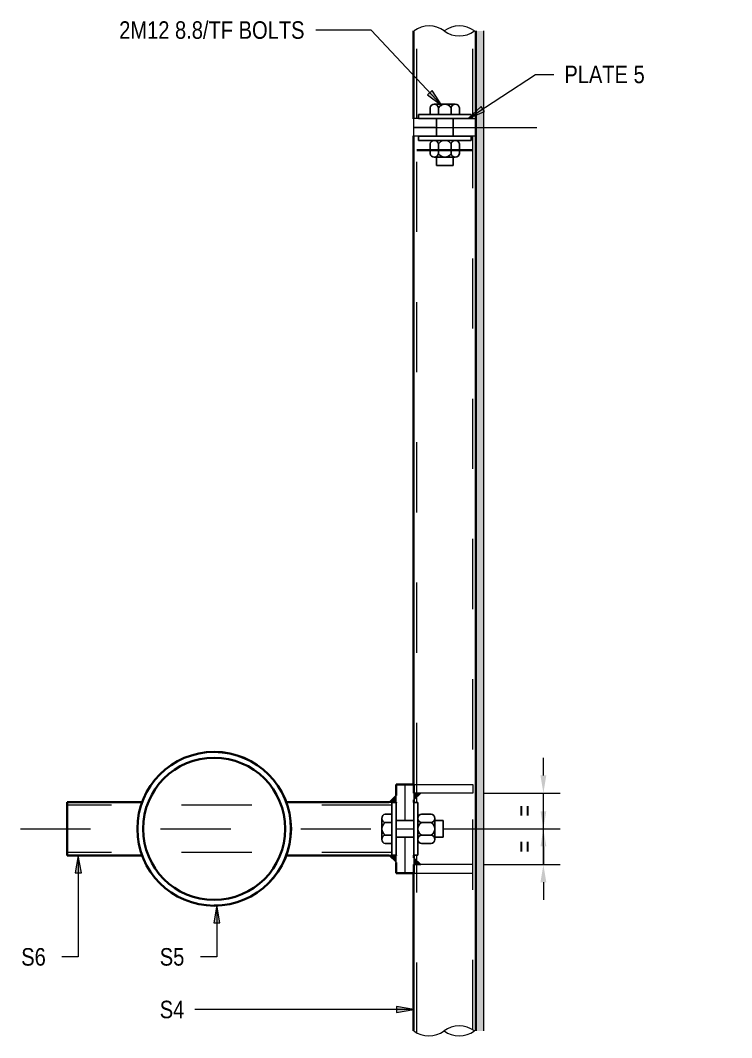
# Model space of a CAD drawing. Header units: metres. Extents: x -1108 to -1097, y 3 to 518.
# Drawn here: x -1107.791 to -1106.776, y 516.517 to 517.968 of the extents above; entities that cross this region are included whole.
import ezdxf

# ---------------------------------------------------------------- set-up
doc = ezdxf.new("R2010")
doc.units = ezdxf.units.M
doc.linetypes.add('JacobsCenter', pattern=[0.015, 0.009, -0.0015, 0.003, -0.0015])
doc.linetypes.add('JacobsDash', pattern=[0.0045, 0.003, -0.0015])
doc.layers.get('Defpoints').update_dxf_attribs({"color": 41})
for name, color, linetype, lineweight in [('A-ANNO-DIMS', 7, 'Continuous', 9), ('A-DETL', 7, 'Continuous', 13), ('A-DETL-GENF', 7, 'Continuous', 9), ('A-GENM', 7, 'Continuous', 35), ('A-SIGN', 7, 'Continuous', 9), ('G-ANNO-TEXT', 7, 'Continuous', 9), ('S-BEAM-HDLN', 7, 'JacobsDash', 18)]:
    doc.layers.add(name, color=color, linetype=linetype, lineweight=lineweight)
doc.styles.add('Arial Narrow', font='ARIALN.TTF', dxfattribs={"height": 0.025})
doc.dimstyles.new('Dimension_Standard_O__mm_', dxfattribs={"dimscale": 0.3048, "dimtxt": 0.025586, "dimasz": 0.082021, "dimexe": 0.07874, "dimexo": 0.049213, "dimgap": 0.049213, "dimtad": 1, "dimdec": 0, "dimlfac": 1000, "dimzin": 0, "dimdsep": 46, "dimtxsty": 'Arial Narrow', "dimsah": 1, "dimcen": 0.09, "dimaunit": 1, "dimadec": 4, "dimazin": 0, "dimtfac": 1, "dimtdec": 4, "dimtix": 1, "dimtmove": 0, "dimatfit": 3, "dimfxl": 1, "dimtvp": 1, "dimtfill": 1, "dimtolj": 1, "dimtzin": 0, "dimlwd": 18, "dimlwe": 18, "dimarcsym": 2})

# ---------------------------------------------------------------- blocks, each defined once
blk = doc.blocks.new('T2D_STATIC SIGN BRACKET_BR-8_ - SIGN BRACKET 400x400-9299522-DRG-2873204 - DETAIL A')
at = {"layer": 'A-GENM'}
for p, q in [((-1107.23, 517.9525), (-1107.23, 517.827)), ((-1107.23, 517.9525), (-1107.23, 517.827)), ((-1107.23, 517.9525), (-1107.23, 517.827)), ((-1107.23, 517.9525), (-1107.23, 517.827)), ((-1107.23, 517.9525), (-1107.23, 517.827)), ((-1107.23, 517.9525), (-1107.23, 517.827)), ((-1107.1411, 516.5269), (-1107.1411, 517.9525)), ((-1107.23, 517.803), (-1107.23, 516.878)), ((-1107.23, 517.803), (-1107.23, 516.878)), ((-1107.23, 517.803), (-1107.23, 516.878)), ((-1107.23, 517.803), (-1107.23, 516.878)), ((-1107.23, 517.803), (-1107.23, 516.878)), ((-1107.23, 517.803), (-1107.23, 516.878)), ((-1107.2549, 516.8627), (-1107.2549, 516.878)), ((-1107.2549, 516.878), (-1107.2299, 516.878)), ((-1107.2299, 516.878), (-1107.2299, 516.866)), ((-1107.724, 516.853), (-1107.7242, 516.853)), ((-1107.7242, 516.853), (-1107.7242, 516.7769)), ((-1107.6172, 516.853), (-1107.724, 516.853)), ((-1107.724, 516.853), (-1107.724, 516.7769)), ((-1107.2649, 516.853), (-1107.4117, 516.853)), ((-1107.2549, 516.8525), (-1107.2549, 516.8531)), ((-1107.2299, 516.8563), (-1107.2299, 516.8525)), ((-1107.7242, 516.7769), (-1107.724, 516.7769)), ((-1107.724, 516.7769), (-1107.6172, 516.7769)), ((-1107.4117, 516.7769), (-1107.2649, 516.7769)), ((-1107.2549, 516.7769), (-1107.2549, 516.7775)), ((-1107.2549, 516.7519), (-1107.2549, 516.7672)), ((-1107.2299, 516.7775), (-1107.2299, 516.7736)), ((-1107.2299, 516.7519), (-1107.2549, 516.7519)), ((-1107.23, 516.7519), (-1107.23, 516.5269)), ((-1107.23, 516.7519), (-1107.23, 516.5269)), ((-1107.23, 516.7519), (-1107.23, 516.5269)), ((-1107.23, 516.7519), (-1107.23, 516.5269)), ((-1107.23, 516.7519), (-1107.23, 516.5269)), ((-1107.23, 516.7519), (-1107.23, 516.5269)), ((-1107.2299, 516.7639), (-1107.2299, 516.7519))]:
    blk.add_line(p, q, dxfattribs=at)
for radius, start, end in [(0.1096, 90, 270), (0.1096, 90, 270), (0.1014, 90, 270), (0.1096, 270, 90), (0.1095, 270, 90), (0.1013, 270, 90)]:
    blk.add_arc((-1107.5144, 516.815), radius, start, end, dxfattribs=at)
at = {"layer": 'S-BEAM-HDLN'}
for p, q in [((-1107.2255, 517.827), (-1107.2255, 517.9547)), ((-1107.2255, 517.827), (-1107.2255, 517.9547)), ((-1107.2255, 517.827), (-1107.2255, 517.9547)), ((-1107.2255, 517.827), (-1107.2255, 517.9547)), ((-1107.2255, 517.827), (-1107.2255, 517.9547)), ((-1107.2255, 517.827), (-1107.2255, 517.9547)), ((-1107.1456, 517.827), (-1107.1456, 517.9512)), ((-1107.1456, 517.827), (-1107.1456, 517.9512)), ((-1107.1456, 517.827), (-1107.1456, 517.9512)), ((-1107.1456, 517.827), (-1107.1456, 517.9512)), ((-1107.1456, 517.827), (-1107.1456, 517.9512)), ((-1107.1456, 517.827), (-1107.1456, 517.9512)), ((-1107.2255, 516.866), (-1107.2255, 517.803)), ((-1107.2255, 516.866), (-1107.2255, 517.803)), ((-1107.2255, 516.866), (-1107.2255, 517.803)), ((-1107.2255, 516.866), (-1107.2255, 517.803)), ((-1107.2255, 516.866), (-1107.2255, 517.803)), ((-1107.2255, 516.866), (-1107.2255, 517.803)), ((-1107.1456, 516.5282), (-1107.1456, 517.803)), ((-1107.1456, 516.5282), (-1107.1456, 517.803)), ((-1107.1456, 516.5282), (-1107.1456, 517.803)), ((-1107.1456, 516.5282), (-1107.1456, 517.803)), ((-1107.1456, 516.5282), (-1107.1456, 517.803)), ((-1107.1456, 516.5282), (-1107.1456, 517.803)), ((-1107.2255, 516.8525), (-1107.2255, 516.8606)), ((-1107.2255, 516.8525), (-1107.2255, 516.8606)), ((-1107.2255, 516.8525), (-1107.2255, 516.8606)), ((-1107.2255, 516.8525), (-1107.2255, 516.8606)), ((-1107.2255, 516.8525), (-1107.2255, 516.8606)), ((-1107.2255, 516.8525), (-1107.2255, 516.8606)), ((-1107.2609, 516.8485), (-1107.7242, 516.8485)), ((-1107.2609, 516.8485), (-1107.7241, 516.8485)), ((-1107.2609, 516.8485), (-1107.724, 516.8485)), ((-1107.2609, 516.8485), (-1107.724, 516.8485)), ((-1107.2609, 516.8485), (-1107.724, 516.8485)), ((-1107.2609, 516.8485), (-1107.724, 516.8485)), ((-1107.2609, 516.7814), (-1107.7242, 516.7814)), ((-1107.2609, 516.7814), (-1107.7241, 516.7814)), ((-1107.2609, 516.7814), (-1107.724, 516.7814)), ((-1107.2609, 516.7814), (-1107.724, 516.7814)), ((-1107.2609, 516.7814), (-1107.724, 516.7814)), ((-1107.2609, 516.7814), (-1107.724, 516.7814)), ((-1107.2255, 516.7693), (-1107.2255, 516.7775)), ((-1107.2255, 516.7693), (-1107.2255, 516.7775)), ((-1107.2255, 516.7693), (-1107.2255, 516.7775)), ((-1107.2255, 516.7693), (-1107.2255, 516.7775)), ((-1107.2255, 516.7693), (-1107.2255, 516.7775)), ((-1107.2255, 516.7693), (-1107.2255, 516.7775)), ((-1107.2255, 516.5244), (-1107.2255, 516.7639)), ((-1107.2255, 516.5244), (-1107.2255, 516.7639)), ((-1107.2255, 516.5244), (-1107.2255, 516.7639)), ((-1107.2255, 516.5244), (-1107.2255, 516.7639)), ((-1107.2255, 516.5244), (-1107.2255, 516.7639)), ((-1107.2255, 516.5244), (-1107.2255, 516.7639))]:
    blk.add_line(p, q, dxfattribs=at)
blk = doc.blocks.new('N5S-AWS-001 SIGN4 - N5S-AWS-001 SIGN-9299525-DRG-2873204 - DETAIL A')
at = {"layer": 'A-SIGN', "true_color": 0xc0c0c0}
blk.add_hatch(color=9, dxfattribs=at).paths.add_polyline_path([(214.8321, 1202.6694), (216.2098, 1203.0355), (216.2071, 1203.0456), (214.8294, 1202.6795), (214.8318, 1202.6704)])
at = {"layer": 'A-SIGN'}
for p, q in [((214.8294, 1202.6795), (216.2071, 1203.0456)), ((216.2098, 1203.0355), (214.8321, 1202.6694))]:
    blk.add_line(p, q, dxfattribs=at)
blk = doc.blocks.new('S_Det_Steel_Bolt_Section_Detailed_2D - M30-7718487-DRG-2873204 - DETAIL A')
at = {"layer": 'A-DETL-GENF', "lineweight": 25}
for p, q in [((-0.021, 0.1655), (-0.021, 0.156)), ((0.0149, 0.1705), (-0.015, 0.1705)), ((-0.0089, 0.156), (-0.0089, 0.1655)), ((0.0089, 0.156), (0.0089, 0.1655)), ((0.021, 0.156), (0.021, 0.1655)), ((-0.021, 0.156), (-0.0375, 0.156)), ((-0.0375, 0.156), (-0.0375, 0.15)), ((-0.0375, 0.15), (0.0375, 0.15)), ((-0.021, 0.156), (0.021, 0.156)), ((-0.012, 0.125), (-0.012, 0.15)), ((0.012, 0.15), (0.012, 0.125)), ((0.0375, 0.156), (0.021, 0.156)), ((0.0375, 0.15), (0.0375, 0.156)), ((0.0375, 0.125), (-0.0375, 0.125)), ((-0.0375, 0.125), (-0.0375, 0.119)), ((-0.0375, 0.119), (0.0375, 0.119)), ((-0.015, 0.119), (-0.0375, 0.119)), ((0.0149, 0.119), (0.0375, 0.119)), ((0.0375, 0.119), (0.0375, 0.125)), ((-0.021, 0.114), (-0.021, 0.1)), ((-0.0089, 0.1), (-0.0089, 0.114)), ((0.0089, 0.1), (0.0089, 0.114)), ((0.021, 0.1), (0.021, 0.114)), ((-0.015, 0.095), (-0.012, 0.095)), ((-0.012, 0.095), (-0.012, 0.083)), ((-0.012, 0.095), (0.012, 0.095)), ((0.012, 0.083), (0.012, 0.095)), ((0.012, 0.095), (0.0149, 0.095)), ((-0.012, 0.083), (0.012, 0.083))]:
    blk.add_line(p, q, dxfattribs=at)
for centre, radius, start, end in [((-0.015, 0.1643), 0.00616, 90, 169.1438), ((-0.015, 0.1643), 0.00616, 10.8562, 169.1438), ((0, 0.1601), 0.0104, 31.3456, 148.6544), ((0.0149, 0.1643), 0.00616, 10.8562, 169.1438), ((0.0149, 0.1643), 0.00616, 10.8562, 90), ((-0.015, 0.1128), 0.00616, 90, 169.1438), ((-0.015, 0.1128), 0.00616, 10.8562, 169.1438), ((0, 0.1086), 0.0104, 31.3456, 148.6544), ((0.0149, 0.1128), 0.00616, 10.8562, 169.1438), ((0.0149, 0.1128), 0.00616, 10.8562, 90), ((-0.015, 0.1012), 0.00616, 190.8562, 270), ((-0.015, 0.1012), 0.00616, 190.8562, 349.1438), ((0, 0.1054), 0.0104, 211.3456, 328.6544), ((0.0149, 0.1012), 0.00616, 190.8562, 349.1438), ((0.0149, 0.1012), 0.00616, 270, 349.1438), ((0.0149, 0.1012), 0.00616, 270, 349.1438)]:
    blk.add_arc(centre, radius, start, end, dxfattribs=at)
blk = doc.blocks.new('CS_DET_Pile-Column_BreakLine - Tubular BreakLine-7721562-DRG-2873204 - DETAIL A')
at = {"layer": 'A-DETL-GENF', "lineweight": 18}
for centre, start, end in [((0.0216, 0.0289), 232.9573, 307.0427), ((0.0649, -0.0285), 52.9573, 127.0427), ((0.0649, 0.0289), 232.9573, 307.0427)]:
    blk.add_arc(centre, 0.0359, start, end, dxfattribs=at)
blk = doc.blocks.new('CS_DET_Pile-Column_BreakLine - Tubular BreakLine-7721729-DRG-2873204 - DETAIL A')
at = {"layer": 'A-DETL-GENF', "lineweight": 18}
for centre, start, end in [((0.0215, -0.0287), 52.9573, 127.0427), ((0.0645, -0.0287), 52.9573, 127.0427), ((0.0645, 0.0283), 232.9573, 307.0427)]:
    blk.add_arc(centre, 0.0357, start, end, dxfattribs=at)
blk = doc.blocks.new('DIMBLOCK1-DRG-2873204 - DETAIL A')
at = {"layer": 'A-ANNO-DIMS', "color": 0, "lineweight": 18, "transparency": 16777216}
for p, q in [((-1107.045, 516.84), (-1107.045, 516.865)), ((-1107.0899, 516.815), (-1107.021, 516.815)), ((-1107.045, 516.7639), (-1107.045, 516.815)), ((-1107.1306, 516.7639), (-1107.021, 516.7639)), ((-1107.045, 516.7389), (-1107.045, 516.7139))]:
    blk.add_line(p, q, dxfattribs=at)
at = {"layer": 'A-ANNO-DIMS', "color": 0, "transparency": 16777216}
for points in [[(-1107.0491, 516.84), (-1107.0408, 516.84), (-1107.045, 516.815)], [(-1107.0491, 516.7389), (-1107.0408, 516.7389), (-1107.045, 516.7639)]]:
    blk.add_solid(points, dxfattribs=at)
at = {"layer": 'Defpoints', "color": 0, "transparency": 16777216}
for p in [(-1107.1049, 516.815), (-1107.045, 516.815), (-1107.1456, 516.7639)]:
    blk.add_point(p, dxfattribs=at)
at = {"layer": 'A-ANNO-DIMS', "color": 0, "lineweight": 18, "transparency": 16777216, "insert": (-1107.0725, 516.7895), "char_height": 0.025, "width": 0.019981, "attachment_point": 5, "rotation": 90, "style": 'Arial Narrow', "bg_fill": 3, "box_fill_scale": 1.1, "bg_fill_color": 256, "bg_fill_true_color": 13158600, "bg_fill_transparency": 0}
blk.add_mtext('\\A1;=', dxfattribs=at)
blk = doc.blocks.new('DIMBLOCK2-DRG-2873204 - DETAIL A')
at = {"layer": 'A-ANNO-DIMS', "color": 0, "lineweight": 18, "transparency": 16777216}
for p, q in [((-1107.045, 516.891), (-1107.045, 516.916)), ((-1107.1306, 516.866), (-1107.021, 516.866)), ((-1107.045, 516.815), (-1107.045, 516.866)), ((-1107.0899, 516.815), (-1107.021, 516.815)), ((-1107.045, 516.79), (-1107.045, 516.765))]:
    blk.add_line(p, q, dxfattribs=at)
at = {"layer": 'A-ANNO-DIMS', "color": 0, "transparency": 16777216}
for points in [[(-1107.0491, 516.891), (-1107.0408, 516.891), (-1107.045, 516.866)], [(-1107.0491, 516.79), (-1107.0408, 516.79), (-1107.045, 516.815)]]:
    blk.add_solid(points, dxfattribs=at)
at = {"layer": 'Defpoints', "color": 0, "transparency": 16777216}
for p in [(-1107.1456, 516.866), (-1107.045, 516.866), (-1107.1049, 516.815)]:
    blk.add_point(p, dxfattribs=at)
at = {"layer": 'A-ANNO-DIMS', "color": 0, "lineweight": 18, "transparency": 16777216, "insert": (-1107.0725, 516.8405), "char_height": 0.025, "width": 0.019981, "attachment_point": 5, "rotation": 90, "style": 'Arial Narrow', "bg_fill": 3, "box_fill_scale": 1.1, "bg_fill_color": 256, "bg_fill_true_color": 13158600, "bg_fill_transparency": 0}
blk.add_mtext('\\A1;=', dxfattribs=at)

msp = doc.modelspace()

# ---------------------------------------------------------------- hatches: boundary and pattern name
at = {"layer": 'A-DETL-GENF'}
for points in [[(-1107.264927, 516.8530583), (-1107.254927, 516.8530583), (-1107.254927, 516.8627464), (-1107.2632671, 516.8546665)], [(-1107.2299117, 516.856332), (-1107.2199117, 516.8660201), (-1107.2299117, 516.8660201), (-1107.2299117, 516.8606732)], [(-1107.254927, 516.7672072), (-1107.254927, 516.7768953), (-1107.264927, 516.7768953), (-1107.2553575, 516.7676242)], [(-1107.2208728, 516.7639335), (-1107.2199117, 516.7639335), (-1107.2299117, 516.7736216), (-1107.2299117, 516.7639335), (-1107.2255833, 516.7639335)]]:
    msp.add_hatch(color=256, dxfattribs=at).paths.add_polyline_path(points)
at = {"layer": 'G-ANNO-TEXT'}
for points in [[(-1107.189939, 517.8462384), (-1107.2037845, 517.867516), (-1107.2102269, 517.8614973)], [(-1107.1520532, 517.8274847), (-1107.1287428, 517.8375374), (-1107.1335868, 517.8449037)], [(-1107.7081625, 516.7770229), (-1107.7125707, 516.7520229), (-1107.7037543, 516.7520229)], [(-1107.5106248, 516.7061803), (-1107.515033, 516.6811803), (-1107.5062167, 516.6811803)], [(-1107.2296446, 516.5574321), (-1107.2546446, 516.5618403), (-1107.2546446, 516.5530239)]]:
    msp.add_hatch(color=256, dxfattribs=at).paths.add_polyline_path(points)

# ---------------------------------------------------------------- linework, layer by layer
at = {"layer": 'A-DETL', "lineweight": 18}
for p, q in [((-1107.2298199, 517.8024768), (-1107.2298199, 517.8274768)), ((-1107.2230367, 517.8274768), (-1107.2298199, 517.8274768)), ((-1107.1544127, 517.8274768), (-1107.1407877, 517.8274768)), ((-1107.1407877, 517.8274768), (-1107.1407877, 517.8024768)), ((-1107.1994367, 517.8149768), (-1107.2298199, 517.8149768)), ((-1107.2298199, 517.8149768), (-1107.2039127, 517.8149768)), ((-1107.2298199, 517.8149768), (-1107.1407877, 517.8149768)), ((-1107.1407877, 517.8024768), (-1107.2298199, 517.8024768)), ((-1107.2423867, 516.8780268), (-1107.2423867, 516.8269768)), ((-1107.2299117, 516.8780201), (-1107.1455867, 516.8780201)), ((-1107.2299117, 516.8660201), (-1107.2299117, 516.8780201)), ((-1107.1455867, 516.8780201), (-1107.1455867, 516.8660201)), ((-1107.1455867, 516.8660201), (-1107.2199117, 516.8660201)), ((-1107.2423867, 516.8030268), (-1107.2423867, 516.7519268)), ((-1107.2299117, 516.7639335), (-1107.2299117, 516.7519335)), ((-1107.2299117, 516.7519335), (-1107.1455867, 516.7519335)), ((-1107.1455867, 516.7639335), (-1107.2199117, 516.7639335)), ((-1107.1455867, 516.7519335), (-1107.1455867, 516.7639335))]:
    msp.add_line(p, q, dxfattribs=at)
at = {"layer": 'A-DETL', "linetype": 'JacobsCenter', "lineweight": 18}
for p, q in [((-1107.1424203, 517.8149768), (-1107.0544367, 517.8149768)), ((-1107.7908401, 516.8149768), (-1107.2753753, 516.8149768)), ((-1107.2548753, 516.8149768), (-1107.2298753, 516.8149768)), ((-1107.1878753, 516.8149768), (-1107.0374867, 516.8149768))]:
    msp.add_line(p, q, dxfattribs=at)
at = {"layer": 'A-DETL', "color": 8, "lineweight": 35, "true_color": 0x808080}
msp.add_line((-1107.2254867, 517.7824768), (-1107.1455867, 517.7824768), dxfattribs=at)
at = {"layer": 'A-DETL'}
for p, q in [((-1107.254927, 516.8627464), (-1107.264927, 516.8530583)), ((-1107.264927, 516.8530583), (-1107.254927, 516.8530583)), ((-1107.254927, 516.8530583), (-1107.254927, 516.8627464)), ((-1107.2199117, 516.8660201), (-1107.2299117, 516.8660201)), ((-1107.2299117, 516.8660201), (-1107.2299117, 516.856332)), ((-1107.2299117, 516.856332), (-1107.2199117, 516.8660201)), ((-1107.264927, 516.7768953), (-1107.254927, 516.7672072)), ((-1107.254927, 516.7768953), (-1107.264927, 516.7768953)), ((-1107.254927, 516.7672072), (-1107.254927, 516.7768953)), ((-1107.2199117, 516.7639335), (-1107.2299117, 516.7736216)), ((-1107.2299117, 516.7736216), (-1107.2299117, 516.7639335)), ((-1107.2299117, 516.7639335), (-1107.2199117, 516.7639335))]:
    msp.add_line(p, q, dxfattribs=at)
at = {"layer": 'G-ANNO-TEXT'}
for p, q in [((-1107.3453603, 517.9537216), (-1107.3696157, 517.9537216)), ((-1107.2903524, 517.9537216), (-1107.3453603, 517.9537216)), ((-1107.189939, 517.8462384), (-1107.2903524, 517.9537216)), ((-1107.1520532, 517.8274847), (-1107.0561982, 517.8905172)), ((-1107.0561982, 517.8905172), (-1107.0300288, 517.8905172)), ((-1107.2037845, 517.867516), (-1107.2102269, 517.8614973)), ((-1107.2102269, 517.8614973), (-1107.189939, 517.8462384)), ((-1107.189939, 517.8462384), (-1107.2037845, 517.867516)), ((-1107.1335868, 517.8449037), (-1107.1520532, 517.8274847)), ((-1107.1287428, 517.8375374), (-1107.1335868, 517.8449037)), ((-1107.1520532, 517.8274847), (-1107.1287428, 517.8375374)), ((-1107.7081625, 516.7770229), (-1107.7125707, 516.7520229)), ((-1107.7037543, 516.7520229), (-1107.7081625, 516.7770229)), ((-1107.7081625, 516.7770229), (-1107.7081625, 516.6324516)), ((-1107.7125707, 516.7520229), (-1107.7037543, 516.7520229)), ((-1107.5106248, 516.7061803), (-1107.515033, 516.6811803)), ((-1107.5062167, 516.6811803), (-1107.5106248, 516.7061803)), ((-1107.5106248, 516.7061803), (-1107.5106248, 516.6324516)), ((-1107.515033, 516.6811803), (-1107.5062167, 516.6811803)), ((-1107.7311472, 516.6324516), (-1107.7315685, 516.6324516)), ((-1107.7081625, 516.6324516), (-1107.7311472, 516.6324516)), ((-1107.5336095, 516.6324516), (-1107.5340308, 516.6324516)), ((-1107.5106248, 516.6324516), (-1107.5336095, 516.6324516)), ((-1107.5205542, 516.5574321), (-1107.5419683, 516.5574321)), ((-1107.2296446, 516.5574321), (-1107.5205542, 516.5574321)), ((-1107.2296446, 516.5574321), (-1107.2546446, 516.5618403)), ((-1107.2546446, 516.5618403), (-1107.2546446, 516.5530239)), ((-1107.2546446, 516.5530239), (-1107.2296446, 516.5574321))]:
    msp.add_line(p, q, dxfattribs=at)

# ---------------------------------------------------------------- block references
at = {"layer": 'A-DETL-GENF'}
for name, p in [('CS_DET_Pile-Column_BreakLine - Tubular BreakLine-7721729-DRG-2873204 - DETAIL A', (-1107.2294127, 517.9526634)), ('S_Det_Steel_Bolt_Section_Detailed_2D - M30-7718487-DRG-2873204 - DETAIL A', (-1107.1855367, 517.6774768)), ('CS_DET_Pile-Column_BreakLine - Tubular BreakLine-7721562-DRG-2873204 - DETAIL A', (-1107.2299117, 516.5267469))]:
    msp.add_blockref(name, p, dxfattribs=at)
at = {"layer": 'A-DETL-GENF', "rotation": 89.99999999977135}
msp.add_blockref('S_Det_Steel_Bolt_Section_Detailed_2D - M30-7718487-DRG-2873204 - DETAIL A', (-1107.1048753, 516.8149768), dxfattribs=at)
at = {"layer": 'A-GENM'}
msp.add_blockref('T2D_STATIC SIGN BRACKET_BR-8_ - SIGN BRACKET 400x400-9299522-DRG-2873204 - DETAIL A', (0, 0), dxfattribs=at)
at = {"layer": 'A-SIGN', "rotation": 75.11694444448541}
msp.add_blockref('N5S-AWS-001 SIGN4 - N5S-AWS-001 SIGN-9299525-DRG-2873204 - DETAIL A', (0.013, 0), dxfattribs=at)

# ---------------------------------------------------------------- texts
at = {"layer": 'G-ANNO-TEXT', "insert": (-1107.7895632, 516.6449516), "char_height": 0.025, "attachment_point": 1, "style": 'Arial Narrow', "bg_fill": 3, "box_fill_scale": 1, "bg_fill_color": 256, "bg_fill_transparency": 0}
msp.add_mtext('S6 ', dxfattribs=at)

# ---------------------------------------------------------------- next in the draw order: texts
at = {"layer": 'G-ANNO-TEXT', "char_height": 0.025, "attachment_point": 1, "style": 'Arial Narrow', "bg_fill": 3, "box_fill_scale": 1, "bg_fill_color": 256, "bg_fill_transparency": 0}
for s, insert in [('2M12 8.8/TF BOLTS', (-1107.6498605, 517.9662216)), ('PLATE 5', (-1107.0150288, 517.9030172)), ('S5 ', (-1107.5920256, 516.6449516)), ('S4', (-1107.5920256, 516.5699321))]:
    msp.add_mtext(s, dxfattribs=dict(at, insert=insert))

# ---------------------------------------------------------------- next in the draw order: dimensions: what is measured, and where the dimension line sits
at = {"layer": 'A-ANNO-DIMS', "lineweight": 18}
dim = msp.add_linear_dim(base=(-1107.0449593, 516.8149768), p1=(-1107.1455867, 516.7639335), p2=(-1107.1048753, 516.8149768), angle=90, text='=', dimstyle='Dimension_Standard_O__mm_', override={"dimpost": '<>', "dimfxl": 0.06529}, dxfattribs=at)
dim.commit()
dim.dimension.update_dxf_attribs({"geometry": 'DIMBLOCK1-DRG-2873204 - DETAIL A', "text_midpoint": (-1107.0724593, 516.7894551)})

# ---------------------------------------------------------------- next in the draw order: dimensions: what is measured, and where the dimension line sits
dim = msp.add_linear_dim(base=(-1107.0449593, 516.8660201), p1=(-1107.1048753, 516.8149768), p2=(-1107.1455867, 516.8660201), angle=90, text='=', dimstyle='Dimension_Standard_O__mm_', override={"dimpost": '<>', "dimfxl": 0.06529}, dxfattribs=at)
dim.commit()
dim.dimension.update_dxf_attribs({"geometry": 'DIMBLOCK2-DRG-2873204 - DETAIL A', "text_midpoint": (-1107.0724593, 516.8404984)})

doc.saveas('drawing.dxf')
